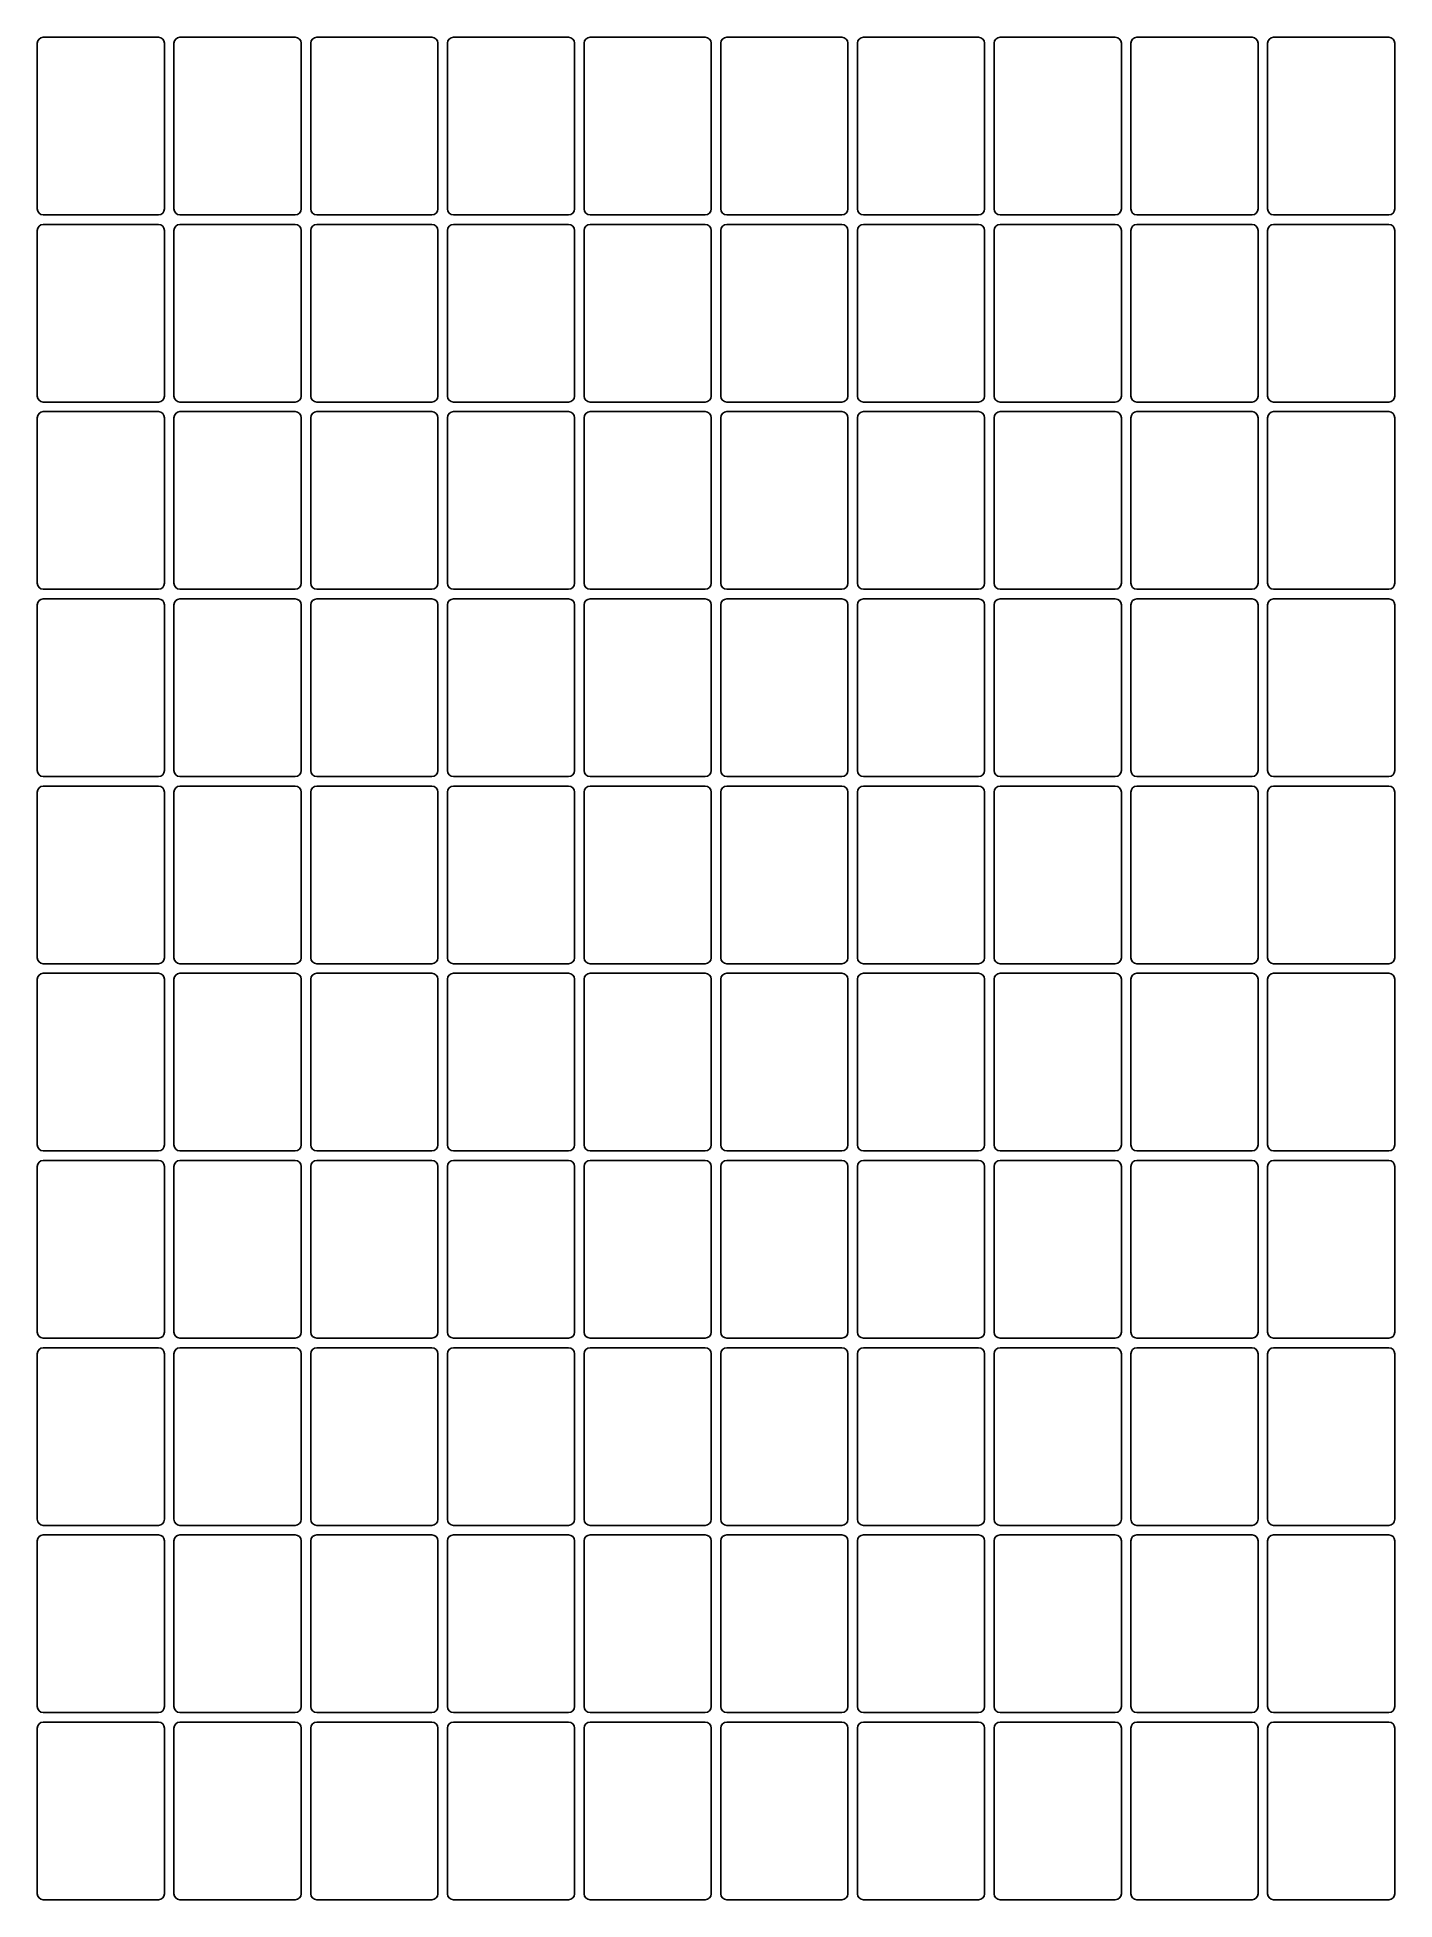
# Model space of a CAD drawing. Header units: millimetres. Extents: x 18 to 198, y -263 to -16.
import ezdxf

# ---------------------------------------------------------------- set-up
doc = ezdxf.new("R2010")
doc.units = ezdxf.units.MM

msp = doc.modelspace()

# ---------------------------------------------------------------- linework, layer by layer
for p, q in [((17.95, -17.06), (17.95, -39)), ((34.01, -16.26), (18.75, -16.26)), ((34.81, -39), (34.81, -17.06)), ((36.07, -17.06), (36.07, -39)), ((52.13, -16.26), (36.87, -16.26)), ((52.93, -39), (52.93, -17.06)), ((54.19, -17.06), (54.19, -39)), ((70.25, -16.26), (54.99, -16.26)), ((71.05, -39), (71.05, -17.06)), ((72.31, -17.06), (72.31, -39)), ((88.37, -16.26), (73.11, -16.26)), ((89.17, -39), (89.17, -17.06)), ((90.42, -17.06), (90.42, -39)), ((106.48, -16.26), (91.22, -16.26)), ((107.28, -39), (107.28, -17.06)), ((108.54, -17.06), (108.54, -39)), ((124.6, -16.26), (109.34, -16.26)), ((125.4, -39), (125.4, -17.06)), ((126.66, -17.06), (126.66, -39)), ((142.72, -16.26), (127.46, -16.26)), ((143.52, -39), (143.52, -17.06)), ((144.78, -17.06), (144.78, -39)), ((160.84, -16.26), (145.58, -16.26)), ((161.64, -39), (161.64, -17.06)), ((162.9, -17.06), (162.9, -39)), ((178.96, -16.26), (163.7, -16.26)), ((179.76, -39), (179.76, -17.06)), ((181.02, -17.06), (181.02, -39)), ((197.08, -16.26), (181.82, -16.26)), ((197.88, -39), (197.88, -17.06)), ((17.95, -41.86), (17.95, -63.8)), ((18.75, -39.8), (34.01, -39.8)), ((34.01, -41.06), (18.75, -41.06)), ((34.81, -63.8), (34.81, -41.86)), ((36.07, -41.86), (36.07, -63.8)), ((36.87, -39.8), (52.13, -39.8)), ((52.13, -41.06), (36.87, -41.06)), ((52.93, -63.8), (52.93, -41.86)), ((54.19, -41.86), (54.19, -63.8)), ((54.99, -39.8), (70.25, -39.8)), ((70.25, -41.06), (54.99, -41.06)), ((71.05, -63.8), (71.05, -41.86)), ((72.31, -41.86), (72.31, -63.8)), ((73.11, -39.8), (88.37, -39.8)), ((88.37, -41.06), (73.11, -41.06)), ((89.17, -63.8), (89.17, -41.86)), ((90.42, -41.86), (90.42, -63.8)), ((91.22, -39.8), (106.48, -39.8)), ((106.48, -41.06), (91.22, -41.06)), ((107.28, -63.8), (107.28, -41.86)), ((108.54, -41.86), (108.54, -63.8)), ((109.34, -39.8), (124.6, -39.8)), ((124.6, -41.06), (109.34, -41.06)), ((125.4, -63.8), (125.4, -41.86)), ((126.66, -41.86), (126.66, -63.8)), ((127.46, -39.8), (142.72, -39.8)), ((142.72, -41.06), (127.46, -41.06)), ((143.52, -63.8), (143.52, -41.86)), ((144.78, -41.86), (144.78, -63.8)), ((145.58, -39.8), (160.84, -39.8)), ((160.84, -41.06), (145.58, -41.06)), ((161.64, -63.8), (161.64, -41.86)), ((162.9, -41.86), (162.9, -63.8)), ((163.7, -39.8), (178.96, -39.8)), ((178.96, -41.06), (163.7, -41.06)), ((179.76, -63.8), (179.76, -41.86)), ((181.02, -41.86), (181.02, -63.8)), ((181.82, -39.8), (197.08, -39.8)), ((197.08, -41.06), (181.82, -41.06)), ((197.88, -63.8), (197.88, -41.86)), ((18.75, -64.6), (34.01, -64.6)), ((34.01, -65.87), (18.75, -65.87)), ((36.87, -64.6), (52.13, -64.6)), ((52.13, -65.87), (36.87, -65.87)), ((54.99, -64.6), (70.25, -64.6)), ((70.25, -65.87), (54.99, -65.87)), ((73.11, -64.6), (88.37, -64.6)), ((88.37, -65.87), (73.11, -65.87)), ((91.22, -64.6), (106.48, -64.6)), ((106.48, -65.87), (91.22, -65.87)), ((109.34, -64.6), (124.6, -64.6)), ((124.6, -65.87), (109.34, -65.87)), ((127.46, -64.6), (142.72, -64.6)), ((142.72, -65.87), (127.46, -65.87)), ((145.58, -64.6), (160.84, -64.6)), ((160.84, -65.87), (145.58, -65.87)), ((163.7, -64.6), (178.96, -64.6)), ((178.96, -65.87), (163.7, -65.87)), ((181.82, -64.6), (197.08, -64.6)), ((197.08, -65.87), (181.82, -65.87)), ((17.95, -66.67), (17.95, -88.61)), ((34.81, -88.61), (34.81, -66.67)), ((36.07, -66.67), (36.07, -88.61)), ((52.93, -88.61), (52.93, -66.67)), ((54.19, -66.67), (54.19, -88.61)), ((71.05, -88.61), (71.05, -66.67)), ((72.31, -66.67), (72.31, -88.61)), ((89.17, -88.61), (89.17, -66.67)), ((90.42, -66.67), (90.42, -88.61)), ((107.28, -88.61), (107.28, -66.67)), ((108.54, -66.67), (108.54, -88.61)), ((125.4, -88.61), (125.4, -66.67)), ((126.66, -66.67), (126.66, -88.61)), ((143.52, -88.61), (143.52, -66.67)), ((144.78, -66.67), (144.78, -88.61)), ((161.64, -88.61), (161.64, -66.67)), ((162.9, -66.67), (162.9, -88.61)), ((179.76, -88.61), (179.76, -66.67)), ((181.02, -66.67), (181.02, -88.61)), ((197.88, -88.61), (197.88, -66.67)), ((18.75, -89.41), (34.01, -89.41)), ((34.01, -90.68), (18.75, -90.68)), ((36.87, -89.41), (52.13, -89.41)), ((52.13, -90.68), (36.87, -90.68)), ((54.99, -89.41), (70.25, -89.41)), ((70.25, -90.68), (54.99, -90.68)), ((73.11, -89.41), (88.37, -89.41)), ((88.37, -90.68), (73.11, -90.68)), ((91.22, -89.41), (106.48, -89.41)), ((106.48, -90.68), (91.22, -90.68)), ((109.34, -89.41), (124.6, -89.41)), ((124.6, -90.68), (109.34, -90.68)), ((127.46, -89.41), (142.72, -89.41)), ((142.72, -90.68), (127.46, -90.68)), ((145.58, -89.41), (160.84, -89.41)), ((160.84, -90.68), (145.58, -90.68)), ((163.7, -89.41), (178.96, -89.41)), ((178.96, -90.68), (163.7, -90.68)), ((181.82, -89.41), (197.08, -89.41)), ((197.08, -90.68), (181.82, -90.68)), ((17.95, -91.48), (17.95, -113.42)), ((34.81, -113.42), (34.81, -91.48)), ((36.07, -91.48), (36.07, -113.42)), ((52.93, -113.42), (52.93, -91.48)), ((54.19, -91.48), (54.19, -113.42)), ((71.05, -113.42), (71.05, -91.48)), ((72.31, -91.48), (72.31, -113.42)), ((89.17, -113.42), (89.17, -91.48)), ((90.42, -91.48), (90.42, -113.42)), ((107.28, -113.42), (107.28, -91.48)), ((108.54, -91.48), (108.54, -113.42)), ((125.4, -113.42), (125.4, -91.48)), ((126.66, -91.48), (126.66, -113.42)), ((143.52, -113.42), (143.52, -91.48)), ((144.78, -91.48), (144.78, -113.42)), ((161.64, -113.42), (161.64, -91.48)), ((162.9, -91.48), (162.9, -113.42)), ((179.76, -113.42), (179.76, -91.48)), ((181.02, -91.48), (181.02, -113.42)), ((197.88, -113.42), (197.88, -91.48)), ((18.75, -114.22), (34.01, -114.22)), ((34.01, -115.49), (18.75, -115.49)), ((36.87, -114.22), (52.13, -114.22)), ((52.13, -115.49), (36.87, -115.49)), ((54.99, -114.22), (70.25, -114.22)), ((70.25, -115.49), (54.99, -115.49)), ((73.11, -114.22), (88.37, -114.22)), ((88.37, -115.49), (73.11, -115.49)), ((91.22, -114.22), (106.48, -114.22)), ((106.48, -115.49), (91.22, -115.49)), ((109.34, -114.22), (124.6, -114.22)), ((124.6, -115.49), (109.34, -115.49)), ((127.46, -114.22), (142.72, -114.22)), ((142.72, -115.49), (127.46, -115.49)), ((145.58, -114.22), (160.84, -114.22)), ((160.84, -115.49), (145.58, -115.49)), ((163.7, -114.22), (178.96, -114.22)), ((178.96, -115.49), (163.7, -115.49)), ((181.82, -114.22), (197.08, -114.22)), ((197.08, -115.49), (181.82, -115.49)), ((17.95, -116.29), (17.95, -138.23)), ((34.81, -138.23), (34.81, -116.29)), ((36.07, -116.29), (36.07, -138.23)), ((52.93, -138.23), (52.93, -116.29)), ((54.19, -116.29), (54.19, -138.23)), ((71.05, -138.23), (71.05, -116.29)), ((72.31, -116.29), (72.31, -138.23)), ((89.17, -138.23), (89.17, -116.29)), ((90.42, -116.29), (90.42, -138.23)), ((107.28, -138.23), (107.28, -116.29)), ((108.54, -116.29), (108.54, -138.23)), ((125.4, -138.23), (125.4, -116.29)), ((126.66, -116.29), (126.66, -138.23)), ((143.52, -138.23), (143.52, -116.29)), ((144.78, -116.29), (144.78, -138.23)), ((161.64, -138.23), (161.64, -116.29)), ((162.9, -116.29), (162.9, -138.23)), ((179.76, -138.23), (179.76, -116.29)), ((181.02, -116.29), (181.02, -138.23)), ((197.88, -138.23), (197.88, -116.29)), ((18.75, -139.03), (34.01, -139.03)), ((34.01, -140.29), (18.75, -140.29)), ((36.87, -139.03), (52.13, -139.03)), ((52.13, -140.29), (36.87, -140.29)), ((54.99, -139.03), (70.25, -139.03)), ((70.25, -140.29), (54.99, -140.29)), ((73.11, -139.03), (88.37, -139.03)), ((88.37, -140.29), (73.11, -140.29)), ((91.22, -139.03), (106.48, -139.03)), ((106.48, -140.29), (91.22, -140.29)), ((109.34, -139.03), (124.6, -139.03)), ((124.6, -140.29), (109.34, -140.29)), ((127.46, -139.03), (142.72, -139.03)), ((142.72, -140.29), (127.46, -140.29)), ((145.58, -139.03), (160.84, -139.03)), ((160.84, -140.29), (145.58, -140.29)), ((163.7, -139.03), (178.96, -139.03)), ((178.96, -140.29), (163.7, -140.29)), ((181.82, -139.03), (197.08, -139.03)), ((197.08, -140.29), (181.82, -140.29)), ((17.95, -141.09), (17.95, -163.03)), ((34.81, -163.03), (34.81, -141.09)), ((36.07, -141.09), (36.07, -163.03)), ((52.93, -163.03), (52.93, -141.09)), ((54.19, -141.09), (54.19, -163.03)), ((71.05, -163.03), (71.05, -141.09)), ((72.31, -141.09), (72.31, -163.03)), ((89.17, -163.03), (89.17, -141.09)), ((90.42, -141.09), (90.42, -163.03)), ((107.28, -163.03), (107.28, -141.09)), ((108.54, -141.09), (108.54, -163.03)), ((125.4, -163.03), (125.4, -141.09)), ((126.66, -141.09), (126.66, -163.03)), ((143.52, -163.03), (143.52, -141.09)), ((144.78, -141.09), (144.78, -163.03)), ((161.64, -163.03), (161.64, -141.09)), ((162.9, -141.09), (162.9, -163.03)), ((179.76, -163.03), (179.76, -141.09)), ((181.02, -141.09), (181.02, -163.03)), ((197.88, -163.03), (197.88, -141.09)), ((18.75, -163.83), (34.01, -163.83)), ((34.01, -165.1), (18.75, -165.1)), ((36.87, -163.83), (52.13, -163.83)), ((52.13, -165.1), (36.87, -165.1)), ((54.99, -163.83), (70.25, -163.83)), ((70.25, -165.1), (54.99, -165.1)), ((73.11, -163.83), (88.37, -163.83)), ((88.37, -165.1), (73.11, -165.1)), ((91.22, -163.83), (106.48, -163.83)), ((106.48, -165.1), (91.22, -165.1)), ((109.34, -163.83), (124.6, -163.83)), ((124.6, -165.1), (109.34, -165.1)), ((127.46, -163.83), (142.72, -163.83)), ((142.72, -165.1), (127.46, -165.1)), ((145.58, -163.83), (160.84, -163.83)), ((160.84, -165.1), (145.58, -165.1)), ((163.7, -163.83), (178.96, -163.83)), ((178.96, -165.1), (163.7, -165.1)), ((181.82, -163.83), (197.08, -163.83)), ((197.08, -165.1), (181.82, -165.1)), ((17.95, -165.9), (17.95, -187.84)), ((34.81, -187.84), (34.81, -165.9)), ((36.07, -165.9), (36.07, -187.84)), ((52.93, -187.84), (52.93, -165.9)), ((54.19, -165.9), (54.19, -187.84)), ((71.05, -187.84), (71.05, -165.9)), ((72.31, -165.9), (72.31, -187.84)), ((89.17, -187.84), (89.17, -165.9)), ((90.42, -165.9), (90.42, -187.84)), ((107.28, -187.84), (107.28, -165.9)), ((108.54, -165.9), (108.54, -187.84)), ((125.4, -187.84), (125.4, -165.9)), ((126.66, -165.9), (126.66, -187.84)), ((143.52, -187.84), (143.52, -165.9)), ((144.78, -165.9), (144.78, -187.84)), ((161.64, -187.84), (161.64, -165.9)), ((162.9, -165.9), (162.9, -187.84)), ((179.76, -187.84), (179.76, -165.9)), ((181.02, -165.9), (181.02, -187.84)), ((197.88, -187.84), (197.88, -165.9)), ((18.75, -188.64), (34.01, -188.64)), ((34.01, -189.91), (18.75, -189.91)), ((36.87, -188.64), (52.13, -188.64)), ((52.13, -189.91), (36.87, -189.91)), ((54.99, -188.64), (70.25, -188.64)), ((70.25, -189.91), (54.99, -189.91)), ((73.11, -188.64), (88.37, -188.64)), ((88.37, -189.91), (73.11, -189.91)), ((91.22, -188.64), (106.48, -188.64)), ((106.48, -189.91), (91.22, -189.91)), ((109.34, -188.64), (124.6, -188.64)), ((124.6, -189.91), (109.34, -189.91)), ((127.46, -188.64), (142.72, -188.64)), ((142.72, -189.91), (127.46, -189.91)), ((145.58, -188.64), (160.84, -188.64)), ((160.84, -189.91), (145.58, -189.91)), ((163.7, -188.64), (178.96, -188.64)), ((178.96, -189.91), (163.7, -189.91)), ((181.82, -188.64), (197.08, -188.64)), ((197.08, -189.91), (181.82, -189.91)), ((17.95, -190.71), (17.95, -212.65)), ((34.81, -212.65), (34.81, -190.71)), ((36.07, -190.71), (36.07, -212.65)), ((52.93, -212.65), (52.93, -190.71)), ((54.19, -190.71), (54.19, -212.65)), ((71.05, -212.65), (71.05, -190.71)), ((72.31, -190.71), (72.31, -212.65)), ((89.17, -212.65), (89.17, -190.71)), ((90.42, -190.71), (90.42, -212.65)), ((107.28, -212.65), (107.28, -190.71)), ((108.54, -190.71), (108.54, -212.65)), ((125.4, -212.65), (125.4, -190.71)), ((126.66, -190.71), (126.66, -212.65)), ((143.52, -212.65), (143.52, -190.71)), ((144.78, -190.71), (144.78, -212.65)), ((161.64, -212.65), (161.64, -190.71)), ((162.9, -190.71), (162.9, -212.65)), ((179.76, -212.65), (179.76, -190.71)), ((181.02, -190.71), (181.02, -212.65)), ((197.88, -212.65), (197.88, -190.71)), ((18.75, -213.45), (34.01, -213.45)), ((34.01, -214.71), (18.75, -214.71)), ((36.87, -213.45), (52.13, -213.45)), ((52.13, -214.71), (36.87, -214.71)), ((54.99, -213.45), (70.25, -213.45)), ((70.25, -214.71), (54.99, -214.71)), ((73.11, -213.45), (88.37, -213.45)), ((88.37, -214.71), (73.11, -214.71)), ((91.22, -213.45), (106.48, -213.45)), ((106.48, -214.71), (91.22, -214.71)), ((109.34, -213.45), (124.6, -213.45)), ((124.6, -214.71), (109.34, -214.71)), ((127.46, -213.45), (142.72, -213.45)), ((142.72, -214.71), (127.46, -214.71)), ((145.58, -213.45), (160.84, -213.45)), ((160.84, -214.71), (145.58, -214.71)), ((163.7, -213.45), (178.96, -213.45)), ((178.96, -214.71), (163.7, -214.71)), ((181.82, -213.45), (197.08, -213.45)), ((197.08, -214.71), (181.82, -214.71)), ((17.95, -215.51), (17.95, -237.45)), ((34.81, -237.45), (34.81, -215.51)), ((36.07, -215.51), (36.07, -237.45)), ((52.93, -237.45), (52.93, -215.51)), ((54.19, -215.51), (54.19, -237.45)), ((71.05, -237.45), (71.05, -215.51)), ((72.31, -215.51), (72.31, -237.45)), ((89.17, -237.45), (89.17, -215.51)), ((90.42, -215.51), (90.42, -237.45)), ((107.28, -237.45), (107.28, -215.51)), ((108.54, -215.51), (108.54, -237.45)), ((125.4, -237.45), (125.4, -215.51)), ((126.66, -215.51), (126.66, -237.45)), ((143.52, -237.45), (143.52, -215.51)), ((144.78, -215.51), (144.78, -237.45)), ((161.64, -237.45), (161.64, -215.51)), ((162.9, -215.51), (162.9, -237.45)), ((179.76, -237.45), (179.76, -215.51)), ((181.02, -215.51), (181.02, -237.45)), ((197.88, -237.45), (197.88, -215.51)), ((18.75, -238.25), (34.01, -238.25)), ((36.87, -238.25), (52.13, -238.25)), ((54.99, -238.25), (70.25, -238.25)), ((73.11, -238.25), (88.37, -238.25)), ((91.22, -238.25), (106.48, -238.25)), ((109.34, -238.25), (124.6, -238.25)), ((127.46, -238.25), (142.72, -238.25)), ((145.58, -238.25), (160.84, -238.25)), ((163.7, -238.25), (178.96, -238.25)), ((181.82, -238.25), (197.08, -238.25)), ((17.95, -240.32), (17.95, -262.26)), ((34.01, -239.52), (18.75, -239.52)), ((34.81, -262.26), (34.81, -240.32)), ((36.07, -240.32), (36.07, -262.26)), ((52.13, -239.52), (36.87, -239.52)), ((52.93, -262.26), (52.93, -240.32)), ((54.19, -240.32), (54.19, -262.26)), ((70.25, -239.52), (54.99, -239.52)), ((71.05, -262.26), (71.05, -240.32)), ((72.31, -240.32), (72.31, -262.26)), ((88.37, -239.52), (73.11, -239.52)), ((89.17, -262.26), (89.17, -240.32)), ((90.42, -240.32), (90.42, -262.26)), ((106.48, -239.52), (91.22, -239.52)), ((107.28, -262.26), (107.28, -240.32)), ((108.54, -240.32), (108.54, -262.26)), ((124.6, -239.52), (109.34, -239.52)), ((125.4, -262.26), (125.4, -240.32)), ((126.66, -240.32), (126.66, -262.26)), ((142.72, -239.52), (127.46, -239.52)), ((143.52, -262.26), (143.52, -240.32)), ((144.78, -240.32), (144.78, -262.26)), ((160.84, -239.52), (145.58, -239.52)), ((161.64, -262.26), (161.64, -240.32)), ((162.9, -240.32), (162.9, -262.26)), ((178.96, -239.52), (163.7, -239.52)), ((179.76, -262.26), (179.76, -240.32)), ((181.02, -240.32), (181.02, -262.26)), ((197.08, -239.52), (181.82, -239.52)), ((197.88, -262.26), (197.88, -240.32)), ((18.75, -263.06), (34.01, -263.06)), ((36.87, -263.06), (52.13, -263.06)), ((54.99, -263.06), (70.25, -263.06)), ((73.11, -263.06), (88.37, -263.06)), ((91.22, -263.06), (106.48, -263.06)), ((109.34, -263.06), (124.6, -263.06)), ((127.46, -263.06), (142.72, -263.06)), ((145.58, -263.06), (160.84, -263.06)), ((163.7, -263.06), (178.96, -263.06)), ((181.82, -263.06), (197.08, -263.06))]:
    msp.add_line(p, q)
for centre, start, end in [((18.75, -17.06), 90, 180), ((34.01, -17.06), 0, 90), ((36.87, -17.06), 90, 180), ((52.13, -17.06), 0, 90), ((54.99, -17.06), 90, 180), ((70.25, -17.06), 0, 90), ((73.11, -17.06), 90, 180), ((88.37, -17.06), 0, 90), ((91.22, -17.06), 90, 180), ((106.48, -17.06), 0, 90), ((109.34, -17.06), 90, 180), ((124.6, -17.06), 0, 90), ((127.46, -17.06), 90, 180), ((142.72, -17.06), 0, 90), ((145.58, -17.06), 90, 180), ((160.84, -17.06), 0, 90), ((163.7, -17.06), 90, 180), ((178.96, -17.06), 0, 90), ((181.82, -17.06), 90, 180), ((197.08, -17.06), 0, 90), ((18.75, -39), 180, 270), ((34.01, -39), 270, 360), ((36.87, -39), 180, 270), ((52.13, -39), 270, 360), ((54.99, -39), 180, 270), ((70.25, -39), 270, 360), ((73.11, -39), 180, 270), ((88.37, -39), 270, 360), ((91.22, -39), 180, 270), ((106.48, -39), 270, 360), ((109.34, -39), 180, 270), ((124.6, -39), 270, 360), ((127.46, -39), 180, 270), ((142.72, -39), 270, 360), ((145.58, -39), 180, 270), ((160.84, -39), 270, 360), ((163.7, -39), 180, 270), ((178.96, -39), 270, 360), ((181.82, -39), 180, 270), ((197.08, -39), 270, 360), ((18.75, -41.86), 90, 180), ((34.01, -41.86), 0, 90), ((36.87, -41.86), 90, 180), ((52.13, -41.86), 0, 90), ((54.99, -41.86), 90, 180), ((70.25, -41.86), 0, 90), ((73.11, -41.86), 90, 180), ((88.37, -41.86), 0, 90), ((91.22, -41.86), 90, 180), ((106.48, -41.86), 0, 90), ((109.34, -41.86), 90, 180), ((124.6, -41.86), 0, 90), ((127.46, -41.86), 90, 180), ((142.72, -41.86), 0, 90), ((145.58, -41.86), 90, 180), ((160.84, -41.86), 0, 90), ((163.7, -41.86), 90, 180), ((178.96, -41.86), 0, 90), ((181.82, -41.86), 90, 180), ((197.08, -41.86), 0, 90), ((18.75, -63.8), 180, 270), ((34.01, -63.8), 270, 360), ((36.87, -63.8), 180, 270), ((52.13, -63.8), 270, 360), ((54.99, -63.8), 180, 270), ((70.25, -63.8), 270, 360), ((73.11, -63.8), 180, 270), ((88.37, -63.8), 270, 360), ((91.22, -63.8), 180, 270), ((106.48, -63.8), 270, 360), ((109.34, -63.8), 180, 270), ((124.6, -63.8), 270, 360), ((127.46, -63.8), 180, 270), ((142.72, -63.8), 270, 360), ((145.58, -63.8), 180, 270), ((160.84, -63.8), 270, 360), ((163.7, -63.8), 180, 270), ((178.96, -63.8), 270, 360), ((181.82, -63.8), 180, 270), ((197.08, -63.8), 270, 360), ((18.75, -66.67), 90, 180), ((34.01, -66.67), 0, 90), ((36.87, -66.67), 90, 180), ((52.13, -66.67), 0, 90), ((54.99, -66.67), 90, 180), ((70.25, -66.67), 0, 90), ((73.11, -66.67), 90, 180), ((88.37, -66.67), 0, 90), ((91.22, -66.67), 90, 180), ((106.48, -66.67), 0, 90), ((109.34, -66.67), 90, 180), ((124.6, -66.67), 0, 90), ((127.46, -66.67), 90, 180), ((142.72, -66.67), 0, 90), ((145.58, -66.67), 90, 180), ((160.84, -66.67), 0, 90), ((163.7, -66.67), 90, 180), ((178.96, -66.67), 0, 90), ((181.82, -66.67), 90, 180), ((197.08, -66.67), 0, 90), ((18.75, -88.61), 180, 270), ((34.01, -88.61), 270, 360), ((36.87, -88.61), 180, 270), ((52.13, -88.61), 270, 360), ((54.99, -88.61), 180, 270), ((70.25, -88.61), 270, 360), ((73.11, -88.61), 180, 270), ((88.37, -88.61), 270, 360), ((91.22, -88.61), 180, 270), ((106.48, -88.61), 270, 360), ((109.34, -88.61), 180, 270), ((124.6, -88.61), 270, 360), ((127.46, -88.61), 180, 270), ((142.72, -88.61), 270, 360), ((145.58, -88.61), 180, 270), ((160.84, -88.61), 270, 360), ((163.7, -88.61), 180, 270), ((178.96, -88.61), 270, 360), ((181.82, -88.61), 180, 270), ((197.08, -88.61), 270, 360), ((18.75, -91.48), 90, 180), ((34.01, -91.48), 0, 90), ((36.87, -91.48), 90, 180), ((52.13, -91.48), 0, 90), ((54.99, -91.48), 90, 180), ((70.25, -91.48), 0, 90), ((73.11, -91.48), 90, 180), ((88.37, -91.48), 0, 90), ((91.22, -91.48), 90, 180), ((106.48, -91.48), 0, 90), ((109.34, -91.48), 90, 180), ((124.6, -91.48), 0, 90), ((127.46, -91.48), 90, 180), ((142.72, -91.48), 0, 90), ((145.58, -91.48), 90, 180), ((160.84, -91.48), 0, 90), ((163.7, -91.48), 90, 180), ((178.96, -91.48), 0, 90), ((181.82, -91.48), 90, 180), ((197.08, -91.48), 0, 90), ((18.75, -113.42), 180, 270), ((34.01, -113.42), 270, 360), ((36.87, -113.42), 180, 270), ((52.13, -113.42), 270, 360), ((54.99, -113.42), 180, 270), ((70.25, -113.42), 270, 360), ((73.11, -113.42), 180, 270), ((88.37, -113.42), 270, 360), ((91.22, -113.42), 180, 270), ((106.48, -113.42), 270, 360), ((109.34, -113.42), 180, 270), ((124.6, -113.42), 270, 360), ((127.46, -113.42), 180, 270), ((142.72, -113.42), 270, 360), ((145.58, -113.42), 180, 270), ((160.84, -113.42), 270, 360), ((163.7, -113.42), 180, 270), ((178.96, -113.42), 270, 360), ((181.82, -113.42), 180, 270), ((197.08, -113.42), 270, 360), ((18.75, -116.29), 90, 180), ((34.01, -116.29), 0, 90), ((36.87, -116.29), 90, 180), ((52.13, -116.29), 0, 90), ((54.99, -116.29), 90, 180), ((70.25, -116.29), 0, 90), ((73.11, -116.29), 90, 180), ((88.37, -116.29), 0, 90), ((91.22, -116.29), 90, 180), ((106.48, -116.29), 0, 90), ((109.34, -116.29), 90, 180), ((124.6, -116.29), 0, 90), ((127.46, -116.29), 90, 180), ((142.72, -116.29), 0, 90), ((145.58, -116.29), 90, 180), ((160.84, -116.29), 0, 90), ((163.7, -116.29), 90, 180), ((178.96, -116.29), 0, 90), ((181.82, -116.29), 90, 180), ((197.08, -116.29), 0, 90), ((18.75, -138.23), 180, 270), ((18.75, -141.09), 90, 180), ((34.01, -138.23), 270, 360), ((34.01, -141.09), 0, 90), ((36.87, -138.23), 180, 270), ((36.87, -141.09), 90, 180), ((52.13, -138.23), 270, 360), ((52.13, -141.09), 0, 90), ((54.99, -138.23), 180, 270), ((54.99, -141.09), 90, 180), ((70.25, -138.23), 270, 360), ((70.25, -141.09), 0, 90), ((73.11, -138.23), 180, 270), ((73.11, -141.09), 90, 180), ((88.37, -138.23), 270, 360), ((88.37, -141.09), 0, 90), ((91.22, -138.23), 180, 270), ((91.22, -141.09), 90, 180), ((106.48, -138.23), 270, 360), ((106.48, -141.09), 0, 90), ((109.34, -138.23), 180, 270), ((109.34, -141.09), 90, 180), ((124.6, -138.23), 270, 360), ((124.6, -141.09), 0, 90), ((127.46, -138.23), 180, 270), ((127.46, -141.09), 90, 180), ((142.72, -138.23), 270, 360), ((142.72, -141.09), 0, 90), ((145.58, -138.23), 180, 270), ((145.58, -141.09), 90, 180), ((160.84, -138.23), 270, 360), ((160.84, -141.09), 0, 90), ((163.7, -138.23), 180, 270), ((163.7, -141.09), 90, 180), ((178.96, -138.23), 270, 360), ((178.96, -141.09), 0, 90), ((181.82, -138.23), 180, 270), ((181.82, -141.09), 90, 180), ((197.08, -138.23), 270, 360), ((197.08, -141.09), 0, 90), ((18.75, -163.03), 180, 270), ((18.75, -165.9), 90, 180), ((34.01, -163.03), 270, 360), ((34.01, -165.9), 0, 90), ((36.87, -163.03), 180, 270), ((36.87, -165.9), 90, 180), ((52.13, -163.03), 270, 360), ((52.13, -165.9), 0, 90), ((54.99, -163.03), 180, 270), ((54.99, -165.9), 90, 180), ((70.25, -163.03), 270, 360), ((70.25, -165.9), 0, 90), ((73.11, -163.03), 180, 270), ((73.11, -165.9), 90, 180), ((88.37, -163.03), 270, 360), ((88.37, -165.9), 0, 90), ((91.22, -163.03), 180, 270), ((91.22, -165.9), 90, 180), ((106.48, -163.03), 270, 360), ((106.48, -165.9), 0, 90), ((109.34, -163.03), 180, 270), ((109.34, -165.9), 90, 180), ((124.6, -163.03), 270, 360), ((124.6, -165.9), 0, 90), ((127.46, -163.03), 180, 270), ((127.46, -165.9), 90, 180), ((142.72, -163.03), 270, 360), ((142.72, -165.9), 0, 90), ((145.58, -163.03), 180, 270), ((145.58, -165.9), 90, 180), ((160.84, -163.03), 270, 360), ((160.84, -165.9), 0, 90), ((163.7, -163.03), 180, 270), ((163.7, -165.9), 90, 180), ((178.96, -163.03), 270, 360), ((178.96, -165.9), 0, 90), ((181.82, -163.03), 180, 270), ((181.82, -165.9), 90, 180), ((197.08, -163.03), 270, 360), ((197.08, -165.9), 0, 90), ((18.75, -187.84), 180, 270), ((18.75, -190.71), 90, 180), ((34.01, -187.84), 270, 360), ((34.01, -190.71), 0, 90), ((36.87, -187.84), 180, 270), ((36.87, -190.71), 90, 180), ((52.13, -187.84), 270, 360), ((52.13, -190.71), 0, 90), ((54.99, -187.84), 180, 270), ((54.99, -190.71), 90, 180), ((70.25, -187.84), 270, 360), ((70.25, -190.71), 0, 90), ((73.11, -187.84), 180, 270), ((73.11, -190.71), 90, 180), ((88.37, -187.84), 270, 360), ((88.37, -190.71), 0, 90), ((91.22, -187.84), 180, 270), ((91.22, -190.71), 90, 180), ((106.48, -187.84), 270, 360), ((106.48, -190.71), 0, 90), ((109.34, -187.84), 180, 270), ((109.34, -190.71), 90, 180), ((124.6, -187.84), 270, 360), ((124.6, -190.71), 0, 90), ((127.46, -187.84), 180, 270), ((127.46, -190.71), 90, 180), ((142.72, -187.84), 270, 360), ((142.72, -190.71), 0, 90), ((145.58, -187.84), 180, 270), ((145.58, -190.71), 90, 180), ((160.84, -187.84), 270, 360), ((160.84, -190.71), 0, 90), ((163.7, -187.84), 180, 270), ((163.7, -190.71), 90, 180), ((178.96, -187.84), 270, 360), ((178.96, -190.71), 0, 90), ((181.82, -187.84), 180, 270), ((181.82, -190.71), 90, 180), ((197.08, -187.84), 270, 360), ((197.08, -190.71), 0, 90), ((18.75, -212.65), 180, 270), ((18.75, -215.51), 90, 180), ((34.01, -212.65), 270, 360), ((34.01, -215.51), 0, 90), ((36.87, -212.65), 180, 270), ((36.87, -215.51), 90, 180), ((52.13, -212.65), 270, 360), ((52.13, -215.51), 0, 90), ((54.99, -212.65), 180, 270), ((54.99, -215.51), 90, 180), ((70.25, -212.65), 270, 360), ((70.25, -215.51), 0, 90), ((73.11, -212.65), 180, 270), ((73.11, -215.51), 90, 180), ((88.37, -212.65), 270, 360), ((88.37, -215.51), 0, 90), ((91.22, -212.65), 180, 270), ((91.22, -215.51), 90, 180), ((106.48, -212.65), 270, 360), ((106.48, -215.51), 0, 90), ((109.34, -212.65), 180, 270), ((109.34, -215.51), 90, 180), ((124.6, -212.65), 270, 360), ((124.6, -215.51), 0, 90), ((127.46, -212.65), 180, 270), ((127.46, -215.51), 90, 180), ((142.72, -212.65), 270, 360), ((142.72, -215.51), 0, 90), ((145.58, -212.65), 180, 270), ((145.58, -215.51), 90, 180), ((160.84, -212.65), 270, 360), ((160.84, -215.51), 0, 90), ((163.7, -212.65), 180, 270), ((163.7, -215.51), 90, 180), ((178.96, -212.65), 270, 360), ((178.96, -215.51), 0, 90), ((181.82, -212.65), 180, 270), ((181.82, -215.51), 90, 180), ((197.08, -212.65), 270, 360), ((197.08, -215.51), 0, 90), ((18.75, -237.45), 180, 270), ((34.01, -237.45), 270, 360), ((36.87, -237.45), 180, 270), ((52.13, -237.45), 270, 360), ((54.99, -237.45), 180, 270), ((70.25, -237.45), 270, 360), ((73.11, -237.45), 180, 270), ((88.37, -237.45), 270, 360), ((91.22, -237.45), 180, 270), ((106.48, -237.45), 270, 360), ((109.34, -237.45), 180, 270), ((124.6, -237.45), 270, 360), ((127.46, -237.45), 180, 270), ((142.72, -237.45), 270, 360), ((145.58, -237.45), 180, 270), ((160.84, -237.45), 270, 360), ((163.7, -237.45), 180, 270), ((178.96, -237.45), 270, 360), ((181.82, -237.45), 180, 270), ((197.08, -237.45), 270, 360), ((18.75, -240.32), 90, 180), ((34.01, -240.32), 0, 90), ((36.87, -240.32), 90, 180), ((52.13, -240.32), 0, 90), ((54.99, -240.32), 90, 180), ((70.25, -240.32), 0, 90), ((73.11, -240.32), 90, 180), ((88.37, -240.32), 0, 90), ((91.22, -240.32), 90, 180), ((106.48, -240.32), 0, 90), ((109.34, -240.32), 90, 180), ((124.6, -240.32), 0, 90), ((127.46, -240.32), 90, 180), ((142.72, -240.32), 0, 90), ((145.58, -240.32), 90, 180), ((160.84, -240.32), 0, 90), ((163.7, -240.32), 90, 180), ((178.96, -240.32), 0, 90), ((181.82, -240.32), 90, 180), ((197.08, -240.32), 0, 90), ((18.75, -262.26), 180, 270), ((34.01, -262.26), 270, 360), ((36.87, -262.26), 180, 270), ((52.13, -262.26), 270, 360), ((54.99, -262.26), 180, 270), ((70.25, -262.26), 270, 360), ((73.11, -262.26), 180, 270), ((88.37, -262.26), 270, 360), ((91.22, -262.26), 180, 270), ((106.48, -262.26), 270, 360), ((109.34, -262.26), 180, 270), ((124.6, -262.26), 270, 360), ((127.46, -262.26), 180, 270), ((142.72, -262.26), 270, 360), ((145.58, -262.26), 180, 270), ((160.84, -262.26), 270, 360), ((163.7, -262.26), 180, 270), ((178.96, -262.26), 270, 360), ((181.82, -262.26), 180, 270), ((197.08, -262.26), 270, 360)]:
    msp.add_arc(centre, 0.8, start, end)

doc.saveas('drawing.dxf')
